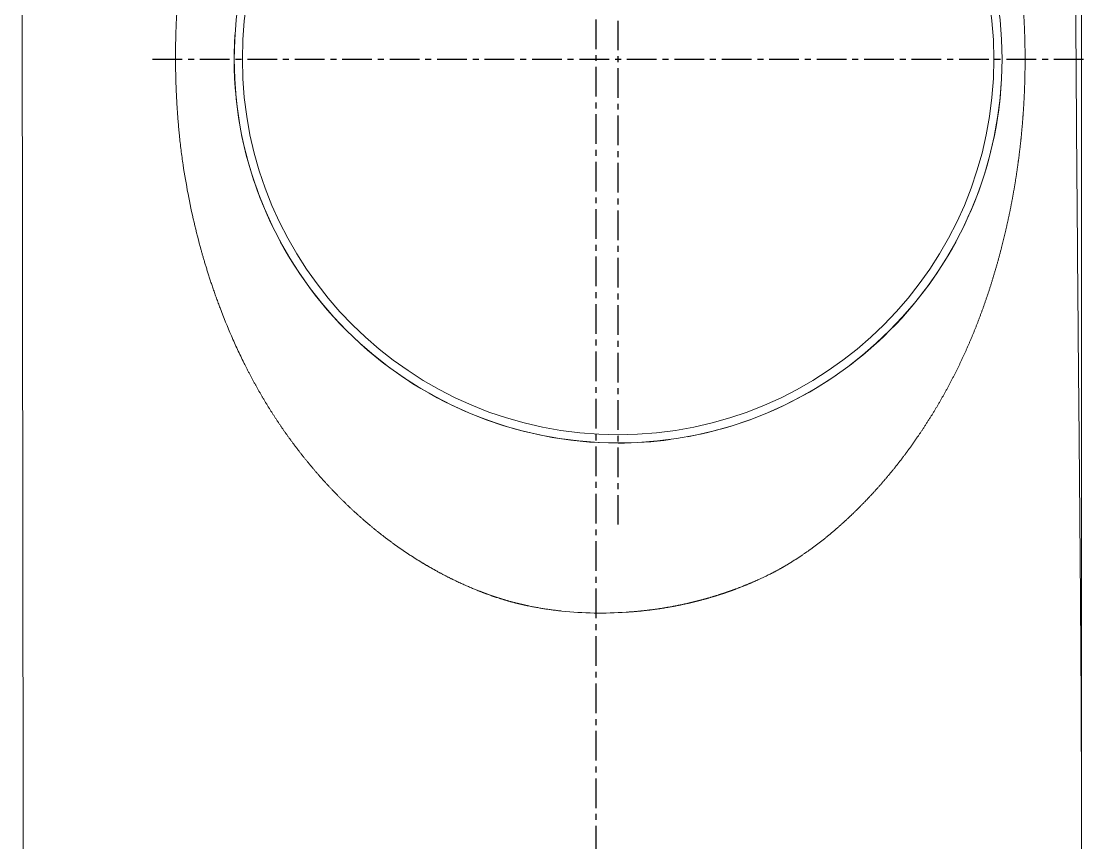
# Model space of a CAD drawing. Header units: inches. Extents: x 21126 to 21898, y -6726 to -5634.
# Drawn here: x 21725.7 to 21790.7, y -6240.3 to -6190 of the extents above; entities that cross this region are included whole.
import ezdxf

# ---------------------------------------------------------------- set-up
doc = ezdxf.new("R2010")
doc.units = ezdxf.units.IN
doc.header["$LTSCALE"] = 4.84
doc.header["$MEASUREMENT"] = 0
doc.linetypes.add('CENTER', pattern=[0.6, 0.375, -0.075, 0.075, -0.075])
doc.linetypes.add('CENTER2', pattern=[28.575, 19.05, -3.175, 3.175, -3.175])
doc.layers.get('0').update_dxf_attribs({"linetype": 'CONTINUOUS', "lineweight": 13})
doc.layers.add('2', color=1, linetype='CENTER2')

msp = doc.modelspace()

# ---------------------------------------------------------------- linework, layer by layer
at = {"linetype": 'Continuous'}
msp.add_line((21762.228, -6215.81), (21762.228, -6215.815), dxfattribs=at)
for radius in [23.5, 23]:
    msp.add_circle((21762.228, -6192.31), radius, dxfattribs=at)
for start, end in [(176.34178, 180), (180, 225), (315, 356.35273), (225, 270), (280.46955, 315), (270, 277.78711)]:
    msp.add_arc((21762.228, -6192.315), 23.5, start, end, dxfattribs=at)
for points, degree in [([(21725.695, -6140.858), (21725.764, -6200.532), (21725.839, -6260.215)], 2), ([(21758.787, -6226.1), (21759.439, -6226.168), (21760.095, -6226.209), (21760.754, -6226.221)], 3), ([(21760.754, -6226.221), (21761.408, -6226.232), (21762.065, -6226.214), (21762.721, -6226.17)], 3)]:
    msp.add_open_spline(points, degree=degree, dxfattribs=at)
for points, knots in [([(21790.589, -6239.021), (21790.589, -6238.713), (21790.588, -6237.226), (21790.581, -6234.285), (21790.561, -6230.022), (21790.527, -6225.1), (21790.481, -6219.526), (21790.425, -6213.296), (21790.364, -6206.412), (21790.303, -6198.873), (21790.244, -6190.679), (21790.192, -6181.83), (21790.147, -6172.325), (21790.117, -6163.541), (21790.104, -6157.925), (21790.101, -6155.695)], [0, 0, 0, 0, 0.011598, 0.055854, 0.107602, 0.166941, 0.233937, 0.308635, 0.391072, 0.481272, 0.579255, 0.685037, 0.798631, 0.920047, 1, 1, 1, 1]), ([(21790.589, -6162.18), (21790.589, -6164.408), (21790.589, -6168.811), (21790.589, -6175.39), (21790.589, -6181.915), (21790.589, -6188.44), (21790.589, -6193.877), (21790.589, -6198.227), (21790.589, -6201.49), (21790.589, -6204.752), (21790.589, -6208.015), (21790.589, -6211.277), (21790.589, -6215.627), (21790.589, -6223.24), (21790.589, -6234.115), (21790.589, -6247.165), (21790.589, -6255.864), (21790.589, -6260.214)], [0, 0, 0, 0, 0.068189, 0.134747, 0.201305, 0.267863, 0.334421, 0.3677, 0.400979, 0.434258, 0.467537, 0.500816, 0.534095, 0.600653, 0.733769, 0.866885, 1, 1, 1, 1]), ([(21735.727, -6184.903), (21735.722, -6184.933), (21735.712, -6184.991), (21735.698, -6185.08), (21735.684, -6185.168), (21735.67, -6185.257), (21735.656, -6185.346), (21735.642, -6185.435), (21735.629, -6185.524), (21735.615, -6185.613), (21735.602, -6185.702), (21735.589, -6185.791), (21735.577, -6185.88), (21735.564, -6185.97), (21735.552, -6186.059), (21735.539, -6186.149), (21735.527, -6186.239), (21735.515, -6186.328), (21735.504, -6186.418), (21735.492, -6186.508), (21735.481, -6186.598), (21735.47, -6186.688), (21735.459, -6186.779), (21735.448, -6186.869), (21735.437, -6186.959), (21735.427, -6187.05), (21735.417, -6187.14), (21735.407, -6187.23), (21735.397, -6187.321), (21735.387, -6187.412), (21735.377, -6187.502), (21735.368, -6187.593), (21735.359, -6187.684), (21735.35, -6187.775), (21735.341, -6187.866), (21735.332, -6187.957), (21735.324, -6188.048), (21735.316, -6188.139), (21735.308, -6188.23), (21735.3, -6188.322), (21735.292, -6188.413), (21735.284, -6188.504), (21735.277, -6188.595), (21735.27, -6188.687), (21735.263, -6188.778), (21735.256, -6188.87), (21735.25, -6188.961), (21735.243, -6189.053), (21735.237, -6189.144), (21735.231, -6189.236), (21735.225, -6189.328), (21735.219, -6189.419), (21735.214, -6189.511), (21735.209, -6189.603), (21735.204, -6189.695), (21735.199, -6189.786), (21735.194, -6189.878), (21735.189, -6189.97), (21735.185, -6190.062), (21735.181, -6190.154), (21735.177, -6190.246), (21735.173, -6190.337), (21735.17, -6190.429), (21735.166, -6190.521), (21735.163, -6190.613), (21735.16, -6190.705), (21735.157, -6190.797), (21735.154, -6190.924), (21735.15, -6191.086), (21735.146, -6191.282), (21735.142, -6191.479), (21735.14, -6191.676), (21735.138, -6191.872), (21735.137, -6192.069), (21735.137, -6192.265), (21735.138, -6192.462), (21735.14, -6192.658), (21735.142, -6192.855), (21735.145, -6193.051), (21735.149, -6193.248), (21735.154, -6193.444), (21735.159, -6193.641), (21735.166, -6193.837), (21735.173, -6194.033), (21735.181, -6194.23), (21735.189, -6194.426), (21735.199, -6194.622), (21735.209, -6194.818), (21735.22, -6195.014), (21735.232, -6195.21), (21735.245, -6195.406), (21735.258, -6195.602), (21735.272, -6195.797), (21735.287, -6195.993), (21735.303, -6196.188), (21735.319, -6196.383), (21735.337, -6196.578), (21735.355, -6196.772), (21735.367, -6196.902), (21735.374, -6196.967)], [0, 0, 0, 0, 0.007423, 0.014851, 0.022284, 0.029722, 0.037166, 0.044614, 0.052068, 0.059526, 0.066989, 0.074457, 0.081929, 0.089406, 0.096887, 0.104373, 0.111862, 0.119356, 0.126853, 0.134355, 0.14186, 0.149369, 0.156882, 0.164398, 0.171918, 0.179441, 0.186967, 0.194497, 0.202029, 0.209565, 0.217103, 0.224645, 0.232189, 0.239735, 0.247284, 0.254836, 0.26239, 0.269946, 0.277505, 0.285065, 0.292628, 0.300193, 0.307759, 0.315327, 0.322897, 0.330468, 0.338041, 0.345616, 0.353191, 0.360768, 0.368346, 0.375926, 0.383506, 0.391087, 0.398669, 0.406252, 0.413835, 0.421419, 0.429004, 0.436589, 0.444174, 0.45176, 0.459346, 0.466932, 0.474518, 0.482104, 0.48969, 0.497276, 0.513503, 0.529729, 0.545951, 0.562172, 0.57839, 0.594607, 0.610823, 0.627039, 0.643253, 0.659468, 0.675682, 0.691898, 0.708113, 0.72433, 0.740549, 0.756769, 0.772991, 0.789215, 0.805441, 0.821669, 0.837897, 0.854125, 0.870352, 0.886576, 0.902797, 0.919013, 0.935225, 0.95143, 0.967628, 0.983819, 1, 1, 1, 1]), ([(21786.791, -6186.685), (21786.794, -6186.711), (21786.8, -6186.761), (21786.81, -6186.837), (21786.819, -6186.913), (21786.827, -6186.989), (21786.836, -6187.065), (21786.845, -6187.14), (21786.853, -6187.216), (21786.862, -6187.292), (21786.87, -6187.368), (21786.878, -6187.443), (21786.886, -6187.519), (21786.894, -6187.595), (21786.902, -6187.671), (21786.909, -6187.746), (21786.917, -6187.822), (21786.924, -6187.898), (21786.931, -6187.974), (21786.938, -6188.049), (21786.945, -6188.125), (21786.952, -6188.201), (21786.959, -6188.276), (21786.965, -6188.352), (21786.972, -6188.427), (21786.978, -6188.503), (21786.984, -6188.579), (21786.99, -6188.654), (21786.996, -6188.73), (21787.002, -6188.805), (21787.008, -6188.881), (21787.013, -6188.957), (21787.019, -6189.032), (21787.024, -6189.108), (21787.029, -6189.183), (21787.035, -6189.259), (21787.039, -6189.334), (21787.044, -6189.41), (21787.049, -6189.485), (21787.054, -6189.561), (21787.058, -6189.636), (21787.063, -6189.712), (21787.067, -6189.787), (21787.071, -6189.863), (21787.075, -6189.938), (21787.079, -6190.013), (21787.083, -6190.089), (21787.086, -6190.164), (21787.09, -6190.24), (21787.093, -6190.315), (21787.096, -6190.39), (21787.099, -6190.466), (21787.103, -6190.541), (21787.105, -6190.616), (21787.108, -6190.692), (21787.111, -6190.767), (21787.113, -6190.842), (21787.116, -6190.918), (21787.118, -6190.993), (21787.12, -6191.043), (21787.12, -6191.068)], [0, 0, 0, 0, 0.017526, 0.03504, 0.052541, 0.07003, 0.087506, 0.104971, 0.122423, 0.139864, 0.157293, 0.174711, 0.192117, 0.209512, 0.226896, 0.244268, 0.26163, 0.278982, 0.296322, 0.313653, 0.330973, 0.348283, 0.365583, 0.382873, 0.400153, 0.417424, 0.434686, 0.451938, 0.469181, 0.486415, 0.50364, 0.520857, 0.538065, 0.555265, 0.572456, 0.589639, 0.606815, 0.623982, 0.641142, 0.658295, 0.67544, 0.692578, 0.709709, 0.726832, 0.74395, 0.76106, 0.778164, 0.795262, 0.812354, 0.829439, 0.846519, 0.863593, 0.880662, 0.897725, 0.914783, 0.931836, 0.948884, 0.965927, 0.982966, 1, 1, 1, 1]), ([(21787.12, -6191.068), (21787.121, -6191.094), (21787.122, -6191.146), (21787.124, -6191.225), (21787.126, -6191.303), (21787.128, -6191.381), (21787.129, -6191.459), (21787.131, -6191.537), (21787.132, -6191.616), (21787.133, -6191.694), (21787.134, -6191.772), (21787.135, -6191.85), (21787.136, -6191.929), (21787.136, -6192.007), (21787.137, -6192.085), (21787.137, -6192.163), (21787.137, -6192.242), (21787.137, -6192.32), (21787.137, -6192.398), (21787.137, -6192.477), (21787.137, -6192.555), (21787.136, -6192.633), (21787.136, -6192.712), (21787.135, -6192.79), (21787.134, -6192.869), (21787.133, -6192.947), (21787.132, -6193.026), (21787.131, -6193.104), (21787.13, -6193.182), (21787.128, -6193.261), (21787.127, -6193.339), (21787.125, -6193.418), (21787.123, -6193.496), (21787.121, -6193.575), (21787.119, -6193.654), (21787.117, -6193.732), (21787.114, -6193.811), (21787.112, -6193.889), (21787.109, -6193.968), (21787.106, -6194.046), (21787.103, -6194.125), (21787.101, -6194.177), (21787.1, -6194.204)], [0, 0, 0, 0, 0.024912, 0.049825, 0.07474, 0.099657, 0.124576, 0.149496, 0.17442, 0.199346, 0.224275, 0.249208, 0.274144, 0.299084, 0.324028, 0.348976, 0.373929, 0.398886, 0.423849, 0.448817, 0.473791, 0.498771, 0.523757, 0.548749, 0.573748, 0.598754, 0.623767, 0.648787, 0.673815, 0.698851, 0.723896, 0.748949, 0.77401, 0.799081, 0.82416, 0.84925, 0.874349, 0.899458, 0.924577, 0.949707, 0.974848, 1, 1, 1, 1]), ([(21787.1, -6194.204), (21787.099, -6194.231), (21787.097, -6194.286), (21787.093, -6194.367), (21787.09, -6194.449), (21787.086, -6194.531), (21787.082, -6194.613), (21787.078, -6194.695), (21787.074, -6194.777), (21787.07, -6194.859), (21787.065, -6194.941), (21787.061, -6195.023), (21787.056, -6195.105), (21787.051, -6195.187), (21787.047, -6195.242), (21787.046, -6195.269)], [0, 0, 0, 0, 0.076678, 0.153394, 0.230148, 0.306941, 0.383775, 0.46065, 0.537567, 0.614527, 0.691531, 0.768579, 0.845673, 0.922813, 1, 1, 1, 1]), ([(21787.046, -6195.269), (21787.044, -6195.295), (21787.041, -6195.347), (21787.036, -6195.424), (21787.031, -6195.501), (21787.026, -6195.579), (21787.02, -6195.656), (21787.015, -6195.734), (21787.009, -6195.812), (21787.003, -6195.889), (21786.997, -6195.967), (21786.991, -6196.045), (21786.985, -6196.123), (21786.979, -6196.201), (21786.972, -6196.279), (21786.966, -6196.357), (21786.959, -6196.435), (21786.952, -6196.513), (21786.945, -6196.591), (21786.938, -6196.67), (21786.931, -6196.748), (21786.923, -6196.826), (21786.916, -6196.905), (21786.908, -6196.983), (21786.9, -6197.062), (21786.892, -6197.141), (21786.884, -6197.219), (21786.876, -6197.298), (21786.867, -6197.377), (21786.859, -6197.456), (21786.85, -6197.535), (21786.841, -6197.614), (21786.832, -6197.693), (21786.823, -6197.772), (21786.814, -6197.851), (21786.804, -6197.93), (21786.795, -6198.01), (21786.785, -6198.089), (21786.775, -6198.168), (21786.765, -6198.248), (21786.755, -6198.327), (21786.745, -6198.407), (21786.734, -6198.487), (21786.724, -6198.566), (21786.713, -6198.646), (21786.702, -6198.726), (21786.691, -6198.806), (21786.68, -6198.886), (21786.668, -6198.966), (21786.657, -6199.046), (21786.645, -6199.126), (21786.634, -6199.206), (21786.622, -6199.286), (21786.609, -6199.367), (21786.597, -6199.447), (21786.585, -6199.527), (21786.572, -6199.608), (21786.56, -6199.688), (21786.547, -6199.769), (21786.534, -6199.85), (21786.52, -6199.93), (21786.507, -6200.011), (21786.494, -6200.092), (21786.48, -6200.173), (21786.466, -6200.254), (21786.452, -6200.335), (21786.438, -6200.416), (21786.424, -6200.497), (21786.409, -6200.578), (21786.394, -6200.659), (21786.38, -6200.74), (21786.365, -6200.822), (21786.35, -6200.903), (21786.334, -6200.985), (21786.319, -6201.066), (21786.303, -6201.148), (21786.287, -6201.229), (21786.271, -6201.311), (21786.255, -6201.393), (21786.239, -6201.475), (21786.223, -6201.556), (21786.206, -6201.638), (21786.189, -6201.72), (21786.172, -6201.802), (21786.155, -6201.885), (21786.138, -6201.967), (21786.12, -6202.049), (21786.102, -6202.131), (21786.085, -6202.214), (21786.067, -6202.296), (21786.048, -6202.378), (21786.03, -6202.461), (21786.011, -6202.544), (21785.993, -6202.626), (21785.974, -6202.709), (21785.955, -6202.792), (21785.935, -6202.874), (21785.916, -6202.957), (21785.896, -6203.04), (21785.876, -6203.123), (21785.856, -6203.206), (21785.836, -6203.289), (21785.816, -6203.372), (21785.795, -6203.456), (21785.774, -6203.539), (21785.753, -6203.622), (21785.732, -6203.706), (21785.711, -6203.789), (21785.697, -6203.845), (21785.689, -6203.873)], [0, 0, 0, 0, 0.008663, 0.017335, 0.026019, 0.034712, 0.043416, 0.052131, 0.060857, 0.069593, 0.07834, 0.087098, 0.095867, 0.104647, 0.113438, 0.12224, 0.131054, 0.139879, 0.148716, 0.157564, 0.166423, 0.175295, 0.184178, 0.193073, 0.20198, 0.2109, 0.219831, 0.228774, 0.23773, 0.246698, 0.255678, 0.264671, 0.273677, 0.282695, 0.291725, 0.300769, 0.309825, 0.318895, 0.327977, 0.337072, 0.346181, 0.355303, 0.364438, 0.373586, 0.382748, 0.391923, 0.401112, 0.410314, 0.419531, 0.428761, 0.438005, 0.447262, 0.456534, 0.46582, 0.47512, 0.484434, 0.493762, 0.503105, 0.512462, 0.521834, 0.53122, 0.54062, 0.550036, 0.559466, 0.56891, 0.57837, 0.587845, 0.597334, 0.606839, 0.616358, 0.625893, 0.635443, 0.645008, 0.654588, 0.664184, 0.673796, 0.683423, 0.693065, 0.702723, 0.712397, 0.722086, 0.731792, 0.741513, 0.75125, 0.761003, 0.770772, 0.780557, 0.790358, 0.800175, 0.810009, 0.819859, 0.829725, 0.839608, 0.849507, 0.859423, 0.869355, 0.879303, 0.889269, 0.899251, 0.90925, 0.919265, 0.929298, 0.939347, 0.949413, 0.959496, 0.969597, 0.979714, 0.989848, 1, 1, 1, 1]), ([(21735.374, -6196.967), (21735.406, -6197.271), (21735.44, -6197.574), (21735.517, -6198.178), (21735.64, -6199.079), (21735.99, -6201.154), (21736.393, -6202.878), (21736.705, -6203.998)], [0, 0, 0, 0, 0.125, 0.125, 0.25, 0.5, 1, 1, 1, 1]), ([(21736.705, -6203.998), (21736.714, -6204.031), (21736.733, -6204.099), (21736.762, -6204.201), (21736.792, -6204.306), (21736.823, -6204.412), (21736.854, -6204.521), (21736.887, -6204.632), (21736.92, -6204.744), (21736.954, -6204.859), (21736.99, -6204.975), (21737.026, -6205.094), (21737.063, -6205.214), (21737.101, -6205.337), (21737.14, -6205.461), (21737.181, -6205.587), (21737.222, -6205.715), (21737.264, -6205.845), (21737.308, -6205.977), (21737.352, -6206.111), (21737.398, -6206.246), (21737.445, -6206.383), (21737.493, -6206.523), (21737.542, -6206.663), (21737.593, -6206.806), (21737.644, -6206.951), (21737.697, -6207.097), (21737.752, -6207.244), (21737.807, -6207.394), (21737.845, -6207.494), (21737.864, -6207.544)], [0, 0, 0, 0, 0.027819, 0.056234, 0.085245, 0.114849, 0.145046, 0.175835, 0.207213, 0.239181, 0.271736, 0.304878, 0.338605, 0.372915, 0.407807, 0.44328, 0.479332, 0.515963, 0.553169, 0.59095, 0.629304, 0.668229, 0.707725, 0.747788, 0.788418, 0.829612, 0.871369, 0.913688, 0.956565, 1, 1, 1, 1]), ([(21785.689, -6203.873), (21785.682, -6203.903), (21785.666, -6203.965), (21785.642, -6204.057), (21785.617, -6204.149), (21785.593, -6204.242), (21785.568, -6204.334), (21785.543, -6204.426), (21785.518, -6204.518), (21785.493, -6204.611), (21785.467, -6204.703), (21785.441, -6204.795), (21785.415, -6204.887), (21785.389, -6204.98), (21785.362, -6205.072), (21785.345, -6205.133), (21785.336, -6205.164)], [0, 0, 0, 0, 0.070922, 0.141921, 0.212996, 0.284149, 0.355379, 0.426687, 0.498074, 0.569539, 0.641083, 0.712706, 0.78441, 0.856193, 0.928056, 1, 1, 1, 1]), ([(21785.336, -6205.164), (21785.327, -6205.195), (21785.309, -6205.256), (21785.282, -6205.348), (21785.255, -6205.439), (21785.227, -6205.531), (21785.2, -6205.622), (21785.172, -6205.713), (21785.144, -6205.804), (21785.116, -6205.895), (21785.088, -6205.986), (21785.059, -6206.077), (21785.031, -6206.167), (21785.002, -6206.258), (21784.973, -6206.348), (21784.944, -6206.438), (21784.914, -6206.528), (21784.885, -6206.618), (21784.855, -6206.708), (21784.825, -6206.797), (21784.795, -6206.887), (21784.765, -6206.976), (21784.734, -6207.065), (21784.703, -6207.154), (21784.672, -6207.243), (21784.641, -6207.332), (21784.61, -6207.421), (21784.578, -6207.509), (21784.547, -6207.598), (21784.515, -6207.686), (21784.483, -6207.774), (21784.45, -6207.862), (21784.418, -6207.95), (21784.385, -6208.038), (21784.352, -6208.125), (21784.319, -6208.213), (21784.286, -6208.3), (21784.253, -6208.387), (21784.219, -6208.474), (21784.185, -6208.561), (21784.151, -6208.648), (21784.117, -6208.734), (21784.082, -6208.821), (21784.047, -6208.907), (21784.013, -6208.994), (21783.977, -6209.08), (21783.942, -6209.166), (21783.907, -6209.251), (21783.871, -6209.337), (21783.835, -6209.423), (21783.799, -6209.508), (21783.763, -6209.593), (21783.726, -6209.679), (21783.689, -6209.764), (21783.652, -6209.849), (21783.615, -6209.933), (21783.578, -6210.018), (21783.54, -6210.102), (21783.503, -6210.187), (21783.465, -6210.271), (21783.426, -6210.355), (21783.388, -6210.439), (21783.35, -6210.523), (21783.311, -6210.606), (21783.272, -6210.69), (21783.232, -6210.773), (21783.193, -6210.857), (21783.153, -6210.94), (21783.114, -6211.023), (21783.074, -6211.106), (21783.033, -6211.188), (21782.993, -6211.271), (21782.952, -6211.353), (21782.911, -6211.436), (21782.87, -6211.518), (21782.829, -6211.6), (21782.787, -6211.682), (21782.746, -6211.764), (21782.704, -6211.845), (21782.661, -6211.927), (21782.619, -6212.008), (21782.577, -6212.09), (21782.534, -6212.171), (21782.491, -6212.252), (21782.448, -6212.332), (21782.404, -6212.413), (21782.36, -6212.494), (21782.317, -6212.574), (21782.273, -6212.655), (21782.228, -6212.735), (21782.184, -6212.815), (21782.139, -6212.895), (21782.094, -6212.974), (21782.049, -6213.054), (21782.004, -6213.134), (21781.958, -6213.213), (21781.913, -6213.292), (21781.867, -6213.371), (21781.821, -6213.45), (21781.774, -6213.529), (21781.728, -6213.608), (21781.681, -6213.686), (21781.634, -6213.765), (21781.587, -6213.843), (21781.539, -6213.921), (21781.492, -6213.999), (21781.444, -6214.077), (21781.396, -6214.155), (21781.364, -6214.207), (21781.348, -6214.232)], [0, 0, 0, 0, 0.009464, 0.018924, 0.028381, 0.037835, 0.047285, 0.056733, 0.066177, 0.075618, 0.085055, 0.09449, 0.103922, 0.11335, 0.122776, 0.132199, 0.141619, 0.151036, 0.16045, 0.169861, 0.17927, 0.188676, 0.198079, 0.20748, 0.216878, 0.226273, 0.235666, 0.245057, 0.254445, 0.26383, 0.273213, 0.282594, 0.291973, 0.301349, 0.310723, 0.320094, 0.329464, 0.338831, 0.348196, 0.357559, 0.36692, 0.376279, 0.385636, 0.394991, 0.404344, 0.413695, 0.423045, 0.432392, 0.441738, 0.451081, 0.460424, 0.469764, 0.479103, 0.48844, 0.497775, 0.507109, 0.516441, 0.525771, 0.5351, 0.544428, 0.553754, 0.563078, 0.572401, 0.581723, 0.591043, 0.600362, 0.60968, 0.618996, 0.628311, 0.637624, 0.646937, 0.656248, 0.665558, 0.674866, 0.684174, 0.69348, 0.702785, 0.712089, 0.721392, 0.730694, 0.739994, 0.749294, 0.758592, 0.76789, 0.777186, 0.786481, 0.795776, 0.805069, 0.814361, 0.823652, 0.832942, 0.842232, 0.85152, 0.860807, 0.870093, 0.879379, 0.888663, 0.897947, 0.907229, 0.91651, 0.925791, 0.935071, 0.944349, 0.953627, 0.962903, 0.972179, 0.981454, 0.990727, 1, 1, 1, 1]), ([(21737.864, -6207.544), (21738.084, -6208.125), (21738.431, -6208.981), (21738.806, -6209.814), (21739.061, -6210.365), (21739.192, -6210.637), (21739.326, -6210.907)], [0, 0, 0, 0, 0.5, 0.75, 0.75, 1, 1, 1, 1]), ([(21740.11, -6212.395), (21740.096, -6212.369), (21740.067, -6212.318), (21740.025, -6212.241), (21739.982, -6212.163), (21739.939, -6212.084), (21739.896, -6212.005), (21739.852, -6211.925), (21739.809, -6211.844), (21739.765, -6211.762), (21739.722, -6211.68), (21739.678, -6211.597), (21739.635, -6211.513), (21739.591, -6211.429), (21739.547, -6211.344), (21739.503, -6211.258), (21739.458, -6211.171), (21739.414, -6211.084), (21739.37, -6210.995), (21739.34, -6210.936), (21739.326, -6210.907)], [0, 0, 0, 0, 0.052115, 0.104633, 0.157555, 0.210881, 0.26461, 0.318745, 0.373284, 0.428227, 0.483577, 0.539332, 0.595492, 0.652059, 0.709032, 0.766411, 0.824198, 0.882391, 0.940992, 1, 1, 1, 1]), ([(21742.856, -6216.514), (21742.839, -6216.493), (21742.804, -6216.449), (21742.753, -6216.383), (21742.701, -6216.317), (21742.65, -6216.25), (21742.599, -6216.184), (21742.548, -6216.117), (21742.497, -6216.05), (21742.446, -6215.983), (21742.395, -6215.915), (21742.345, -6215.848), (21742.295, -6215.78), (21742.245, -6215.712), (21742.195, -6215.644), (21742.145, -6215.576), (21742.095, -6215.507), (21742.045, -6215.438), (21741.996, -6215.37), (21741.947, -6215.3), (21741.898, -6215.231), (21741.849, -6215.162), (21741.8, -6215.092), (21741.751, -6215.022), (21741.703, -6214.952), (21741.654, -6214.882), (21741.606, -6214.811), (21741.558, -6214.741), (21741.51, -6214.67), (21741.462, -6214.599), (21741.397, -6214.502), (21741.316, -6214.379), (21741.218, -6214.229), (21741.121, -6214.08), (21741.025, -6213.929), (21740.93, -6213.778), (21740.835, -6213.627), (21740.742, -6213.475), (21740.649, -6213.322), (21740.557, -6213.169), (21740.466, -6213.015), (21740.376, -6212.861), (21740.286, -6212.706), (21740.198, -6212.551), (21740.139, -6212.447), (21740.11, -6212.395)], [0, 0, 0, 0, 0.016872, 0.033758, 0.050659, 0.067574, 0.084504, 0.101448, 0.118407, 0.135381, 0.15237, 0.169374, 0.186392, 0.203426, 0.220475, 0.237539, 0.254618, 0.271713, 0.288823, 0.305948, 0.323089, 0.340246, 0.357418, 0.374606, 0.39181, 0.40903, 0.426265, 0.443517, 0.460785, 0.478069, 0.495369, 0.531403, 0.567436, 0.603468, 0.639501, 0.675535, 0.71157, 0.747608, 0.783649, 0.819694, 0.855743, 0.891797, 0.927858, 0.963925, 1, 1, 1, 1]), ([(21781.348, -6214.232), (21781.33, -6214.261), (21781.295, -6214.317), (21781.242, -6214.401), (21781.189, -6214.484), (21781.137, -6214.566), (21781.085, -6214.647), (21781.033, -6214.726), (21780.982, -6214.805), (21780.931, -6214.883), (21780.88, -6214.96), (21780.83, -6215.036), (21780.78, -6215.111), (21780.73, -6215.185), (21780.681, -6215.258), (21780.632, -6215.33), (21780.599, -6215.378), (21780.583, -6215.401)], [0, 0, 0, 0, 0.071748, 0.142767, 0.213058, 0.282622, 0.35146, 0.419571, 0.486957, 0.553618, 0.619554, 0.684767, 0.749257, 0.813024, 0.87607, 0.938395, 1, 1, 1, 1]), ([(21774.122, -6222.238), (21774.14, -6222.224), (21774.177, -6222.197), (21774.232, -6222.156), (21774.287, -6222.115), (21774.342, -6222.073), (21774.397, -6222.032), (21774.452, -6221.99), (21774.506, -6221.948), (21774.561, -6221.906), (21774.615, -6221.863), (21774.669, -6221.821), (21774.724, -6221.778), (21774.778, -6221.735), (21774.832, -6221.692), (21774.886, -6221.649), (21774.939, -6221.606), (21774.993, -6221.562), (21775.046, -6221.518), (21775.1, -6221.474), (21775.153, -6221.43), (21775.207, -6221.386), (21775.26, -6221.341), (21775.313, -6221.297), (21775.366, -6221.252), (21775.419, -6221.207), (21775.471, -6221.162), (21775.524, -6221.116), (21775.577, -6221.071), (21775.629, -6221.025), (21775.682, -6220.979), (21775.734, -6220.933), (21775.786, -6220.886), (21775.839, -6220.84), (21775.891, -6220.793), (21775.943, -6220.747), (21775.995, -6220.699), (21776.047, -6220.652), (21776.099, -6220.605), (21776.15, -6220.557), (21776.202, -6220.51), (21776.254, -6220.462), (21776.305, -6220.414), (21776.357, -6220.365), (21776.408, -6220.317), (21776.459, -6220.268), (21776.511, -6220.22), (21776.562, -6220.171), (21776.613, -6220.122), (21776.664, -6220.072), (21776.715, -6220.023), (21776.765, -6219.973), (21776.816, -6219.924), (21776.867, -6219.874), (21776.917, -6219.823), (21776.968, -6219.773), (21777.018, -6219.723), (21777.069, -6219.672), (21777.119, -6219.621), (21777.169, -6219.57), (21777.219, -6219.519), (21777.269, -6219.468), (21777.319, -6219.417), (21777.369, -6219.365), (21777.418, -6219.313), (21777.468, -6219.261), (21777.517, -6219.209), (21777.567, -6219.157), (21777.616, -6219.105), (21777.665, -6219.052), (21777.715, -6218.999), (21777.764, -6218.947), (21777.812, -6218.894), (21777.861, -6218.841), (21777.91, -6218.787), (21777.959, -6218.734), (21778.007, -6218.68), (21778.056, -6218.626), (21778.104, -6218.573), (21778.152, -6218.519), (21778.2, -6218.464), (21778.248, -6218.41), (21778.296, -6218.356), (21778.344, -6218.301), (21778.392, -6218.246), (21778.439, -6218.191), (21778.487, -6218.136), (21778.534, -6218.081), (21778.581, -6218.026), (21778.628, -6217.97), (21778.676, -6217.915), (21778.722, -6217.859), (21778.769, -6217.803), (21778.816, -6217.747), (21778.863, -6217.691), (21778.909, -6217.634), (21778.955, -6217.578), (21779.002, -6217.521), (21779.048, -6217.465), (21779.094, -6217.408), (21779.14, -6217.351), (21779.185, -6217.294), (21779.231, -6217.237), (21779.276, -6217.179), (21779.322, -6217.122), (21779.367, -6217.064), (21779.412, -6217.007), (21779.457, -6216.949), (21779.502, -6216.891), (21779.547, -6216.833), (21779.592, -6216.774), (21779.636, -6216.716), (21779.68, -6216.658), (21779.725, -6216.599), (21779.769, -6216.54), (21779.813, -6216.481), (21779.857, -6216.422), (21779.901, -6216.363), (21779.944, -6216.304), (21779.988, -6216.245), (21780.031, -6216.185), (21780.074, -6216.126), (21780.117, -6216.066), (21780.16, -6216.006), (21780.203, -6215.946), (21780.246, -6215.886), (21780.288, -6215.826), (21780.331, -6215.766), (21780.373, -6215.705), (21780.415, -6215.645), (21780.458, -6215.584), (21780.499, -6215.523), (21780.541, -6215.462), (21780.569, -6215.422), (21780.583, -6215.401)], [0, 0, 0, 0, 0.007105, 0.014215, 0.021329, 0.028448, 0.035572, 0.0427, 0.049834, 0.056973, 0.064118, 0.071268, 0.078425, 0.085587, 0.092755, 0.09993, 0.107111, 0.114299, 0.121494, 0.128696, 0.135905, 0.143122, 0.150345, 0.157577, 0.164816, 0.172064, 0.179319, 0.186583, 0.193855, 0.201136, 0.208425, 0.215723, 0.223031, 0.230347, 0.237673, 0.245009, 0.252354, 0.259709, 0.267074, 0.274449, 0.281834, 0.289229, 0.296634, 0.304048, 0.311472, 0.318906, 0.326349, 0.333801, 0.341263, 0.348734, 0.356214, 0.363703, 0.371201, 0.378709, 0.386224, 0.393749, 0.401282, 0.408824, 0.416374, 0.423932, 0.431499, 0.439074, 0.446657, 0.454247, 0.461846, 0.469453, 0.477067, 0.484689, 0.492318, 0.499955, 0.507599, 0.515251, 0.522909, 0.530575, 0.538248, 0.545927, 0.553613, 0.561306, 0.569006, 0.576712, 0.584424, 0.592143, 0.599868, 0.607599, 0.615336, 0.623078, 0.630827, 0.638582, 0.646342, 0.654107, 0.661878, 0.669654, 0.677436, 0.685223, 0.693014, 0.700811, 0.708612, 0.716418, 0.724229, 0.732045, 0.739864, 0.747688, 0.755517, 0.763349, 0.771186, 0.779026, 0.786871, 0.794719, 0.80257, 0.810425, 0.818284, 0.826146, 0.834011, 0.84188, 0.849752, 0.857627, 0.865505, 0.873387, 0.881273, 0.889162, 0.897055, 0.904951, 0.912851, 0.920754, 0.928661, 0.936572, 0.944487, 0.952406, 0.960328, 0.968254, 0.976185, 0.984119, 0.992058, 1, 1, 1, 1]), ([(21744.874, -6218.83), (21744.854, -6218.81), (21744.814, -6218.768), (21744.754, -6218.706), (21744.695, -6218.643), (21744.635, -6218.58), (21744.576, -6218.517), (21744.517, -6218.454), (21744.457, -6218.39), (21744.398, -6218.326), (21744.34, -6218.262), (21744.281, -6218.198), (21744.222, -6218.133), (21744.164, -6218.069), (21744.105, -6218.004), (21744.047, -6217.938), (21743.989, -6217.873), (21743.931, -6217.807), (21743.873, -6217.741), (21743.816, -6217.675), (21743.758, -6217.609), (21743.701, -6217.542), (21743.644, -6217.475), (21743.586, -6217.408), (21743.529, -6217.341), (21743.473, -6217.273), (21743.416, -6217.205), (21743.359, -6217.137), (21743.303, -6217.069), (21743.246, -6217.001), (21743.19, -6216.932), (21743.134, -6216.863), (21743.078, -6216.794), (21743.022, -6216.724), (21742.967, -6216.655), (21742.911, -6216.585), (21742.874, -6216.538), (21742.856, -6216.514)], [0, 0, 0, 0, 0.028012, 0.056056, 0.084131, 0.112239, 0.140378, 0.16855, 0.196754, 0.224991, 0.25326, 0.281562, 0.309896, 0.338263, 0.366664, 0.395097, 0.423563, 0.452063, 0.480596, 0.509162, 0.537762, 0.566395, 0.595063, 0.623764, 0.652498, 0.681267, 0.71007, 0.738908, 0.767779, 0.796685, 0.825626, 0.854601, 0.883611, 0.912656, 0.941735, 0.97085, 1, 1, 1, 1]), ([(21747.021, -6220.836), (21747, -6220.818), (21746.957, -6220.782), (21746.894, -6220.729), (21746.83, -6220.675), (21746.767, -6220.621), (21746.704, -6220.567), (21746.641, -6220.512), (21746.579, -6220.457), (21746.516, -6220.402), (21746.453, -6220.347), (21746.391, -6220.292), (21746.329, -6220.236), (21746.267, -6220.18), (21746.205, -6220.124), (21746.143, -6220.067), (21746.081, -6220.011), (21746.019, -6219.954), (21745.958, -6219.897), (21745.897, -6219.84), (21745.835, -6219.782), (21745.774, -6219.724), (21745.713, -6219.666), (21745.652, -6219.608), (21745.592, -6219.55), (21745.531, -6219.491), (21745.471, -6219.432), (21745.41, -6219.373), (21745.35, -6219.314), (21745.29, -6219.254), (21745.23, -6219.194), (21745.171, -6219.134), (21745.111, -6219.074), (21745.051, -6219.013), (21744.992, -6218.953), (21744.933, -6218.892), (21744.894, -6218.851), (21744.874, -6218.83)], [0, 0, 0, 0, 0.02812, 0.056266, 0.084437, 0.112634, 0.140856, 0.169104, 0.197378, 0.225678, 0.254004, 0.282356, 0.310734, 0.339139, 0.36757, 0.396028, 0.424513, 0.453024, 0.481562, 0.510128, 0.538721, 0.567341, 0.595988, 0.624663, 0.653366, 0.682096, 0.710855, 0.739641, 0.768456, 0.797298, 0.82617, 0.855069, 0.883998, 0.912955, 0.941941, 0.970956, 1, 1, 1, 1]), ([(21748.043, -6221.652), (21748.022, -6221.636), (21747.979, -6221.603), (21747.914, -6221.554), (21747.85, -6221.504), (21747.785, -6221.454), (21747.721, -6221.404), (21747.657, -6221.353), (21747.593, -6221.303), (21747.529, -6221.252), (21747.465, -6221.201), (21747.401, -6221.149), (21747.338, -6221.098), (21747.274, -6221.046), (21747.21, -6220.994), (21747.147, -6220.941), (21747.084, -6220.889), (21747.042, -6220.853), (21747.021, -6220.836)], [0, 0, 0, 0, 0.061955, 0.123981, 0.186079, 0.248249, 0.310492, 0.372807, 0.435195, 0.497656, 0.56019, 0.622798, 0.685479, 0.748234, 0.811064, 0.873968, 0.936946, 1, 1, 1, 1]), ([(21751.203, -6223.696), (21751.183, -6223.685), (21751.142, -6223.663), (21751.081, -6223.629), (21751.021, -6223.596), (21750.96, -6223.562), (21750.899, -6223.528), (21750.839, -6223.494), (21750.778, -6223.459), (21750.717, -6223.425), (21750.657, -6223.39), (21750.596, -6223.355), (21750.536, -6223.319), (21750.476, -6223.284), (21750.415, -6223.248), (21750.355, -6223.212), (21750.295, -6223.176), (21750.234, -6223.14), (21750.174, -6223.104), (21750.114, -6223.067), (21750.054, -6223.03), (21749.994, -6222.993), (21749.934, -6222.956), (21749.874, -6222.918), (21749.814, -6222.88), (21749.754, -6222.842), (21749.695, -6222.804), (21749.635, -6222.766), (21749.575, -6222.727), (21749.516, -6222.689), (21749.456, -6222.65), (21749.397, -6222.61), (21749.337, -6222.571), (21749.278, -6222.531), (21749.218, -6222.492), (21749.159, -6222.452), (21749.1, -6222.411), (21749.041, -6222.371), (21748.982, -6222.33), (21748.922, -6222.29), (21748.863, -6222.248), (21748.804, -6222.207), (21748.746, -6222.166), (21748.687, -6222.124), (21748.628, -6222.082), (21748.569, -6222.04), (21748.511, -6221.998), (21748.452, -6221.955), (21748.393, -6221.913), (21748.335, -6221.87), (21748.276, -6221.827), (21748.218, -6221.784), (21748.16, -6221.74), (21748.102, -6221.696), (21748.063, -6221.667), (21748.043, -6221.652)], [0, 0, 0, 0, 0.018294, 0.03661, 0.054947, 0.073305, 0.091684, 0.110085, 0.128507, 0.14695, 0.165415, 0.183902, 0.20241, 0.22094, 0.239492, 0.258065, 0.27666, 0.295277, 0.313916, 0.332577, 0.35126, 0.369965, 0.388692, 0.407442, 0.426213, 0.445007, 0.463823, 0.482662, 0.501523, 0.520407, 0.539313, 0.558242, 0.577194, 0.596169, 0.615166, 0.634186, 0.653229, 0.672295, 0.691385, 0.710497, 0.729633, 0.748792, 0.767974, 0.787179, 0.806408, 0.825661, 0.844937, 0.864236, 0.88356, 0.902907, 0.922277, 0.941672, 0.961091, 0.980533, 1, 1, 1, 1]), ([(21774.122, -6222.238), (21774.099, -6222.254), (21774.054, -6222.286), (21773.987, -6222.333), (21773.921, -6222.38), (21773.854, -6222.426), (21773.789, -6222.472), (21773.724, -6222.517), (21773.659, -6222.562), (21773.595, -6222.605), (21773.531, -6222.649), (21773.468, -6222.691), (21773.405, -6222.734), (21773.343, -6222.775), (21773.281, -6222.816), (21773.219, -6222.856), (21773.158, -6222.896), (21773.098, -6222.935), (21773.038, -6222.974), (21772.979, -6223.012), (21772.92, -6223.05), (21772.861, -6223.086), (21772.803, -6223.123), (21772.745, -6223.158), (21772.688, -6223.194), (21772.632, -6223.228), (21772.575, -6223.262), (21772.52, -6223.295), (21772.464, -6223.328), (21772.41, -6223.36), (21772.373, -6223.382), (21772.355, -6223.392)], [0, 0, 0, 0, 0.039541, 0.078709, 0.117506, 0.155933, 0.193991, 0.231681, 0.269005, 0.305963, 0.342557, 0.378789, 0.414659, 0.450169, 0.48532, 0.520112, 0.554549, 0.588629, 0.622356, 0.65573, 0.688752, 0.721425, 0.75375, 0.785728, 0.817361, 0.848651, 0.879599, 0.910206, 0.940475, 0.970405, 1, 1, 1, 1]), ([(21752.154, -6224.186), (21752.131, -6224.175), (21752.085, -6224.153), (21752.017, -6224.119), (21751.948, -6224.084), (21751.88, -6224.05), (21751.812, -6224.016), (21751.744, -6223.981), (21751.676, -6223.946), (21751.608, -6223.911), (21751.54, -6223.875), (21751.472, -6223.84), (21751.405, -6223.804), (21751.337, -6223.768), (21751.27, -6223.732), (21751.225, -6223.708), (21751.203, -6223.696)], [0, 0, 0, 0, 0.07146, 0.142915, 0.214366, 0.285812, 0.357253, 0.428689, 0.500121, 0.571547, 0.642968, 0.714385, 0.785796, 0.857203, 0.928604, 1, 1, 1, 1]), ([(21772.131, -6223.519), (21772.109, -6223.531), (21772.065, -6223.555), (21771.999, -6223.591), (21771.936, -6223.626), (21771.873, -6223.659), (21771.813, -6223.691), (21771.754, -6223.722), (21771.697, -6223.752), (21771.642, -6223.781), (21771.588, -6223.809), (21771.515, -6223.846), (21771.416, -6223.894), (21771.288, -6223.956), (21771.148, -6224.023), (21770.994, -6224.095), (21770.887, -6224.144), (21770.832, -6224.17)], [0, 0, 0, 0, 0.052867, 0.104302, 0.154308, 0.20289, 0.250052, 0.295799, 0.340134, 0.383061, 0.424584, 0.464706, 0.553166, 0.650949, 0.758033, 0.874392, 1, 1, 1, 1]), ([(21772.355, -6223.392), (21772.34, -6223.401), (21772.31, -6223.418), (21772.266, -6223.443), (21772.221, -6223.469), (21772.176, -6223.494), (21772.146, -6223.51), (21772.131, -6223.519)], [0, 0, 0, 0, 0.200497, 0.400741, 0.600737, 0.800488, 1, 1, 1, 1]), ([(21754.913, -6225.299), (21754.893, -6225.292), (21754.852, -6225.28), (21754.792, -6225.26), (21754.731, -6225.24), (21754.67, -6225.22), (21754.609, -6225.2), (21754.548, -6225.179), (21754.487, -6225.158), (21754.426, -6225.137), (21754.365, -6225.116), (21754.304, -6225.094), (21754.243, -6225.072), (21754.182, -6225.05), (21754.121, -6225.028), (21754.06, -6225.005), (21753.998, -6224.983), (21753.937, -6224.96), (21753.876, -6224.936), (21753.815, -6224.913), (21753.754, -6224.889), (21753.692, -6224.865), (21753.631, -6224.84), (21753.549, -6224.807), (21753.445, -6224.765), (21753.32, -6224.714), (21753.194, -6224.66), (21753.067, -6224.606), (21752.94, -6224.55), (21752.811, -6224.493), (21752.681, -6224.434), (21752.551, -6224.374), (21752.419, -6224.313), (21752.287, -6224.25), (21752.199, -6224.208), (21752.154, -6224.186)], [0, 0, 0, 0, 0.021371, 0.042778, 0.064222, 0.085703, 0.107221, 0.128777, 0.15037, 0.172001, 0.19367, 0.215377, 0.237122, 0.258906, 0.280728, 0.302589, 0.324489, 0.346428, 0.368406, 0.390423, 0.412481, 0.434578, 0.456714, 0.478891, 0.523846, 0.569276, 0.615185, 0.661576, 0.708451, 0.755813, 0.803663, 0.852005, 0.90084, 0.950171, 1, 1, 1, 1]), ([(21769.408, -6224.757), (21769.431, -6224.749), (21769.477, -6224.732), (21769.545, -6224.706), (21769.613, -6224.68), (21769.68, -6224.654), (21769.747, -6224.628), (21769.812, -6224.602), (21769.877, -6224.576), (21769.942, -6224.551), (21770.006, -6224.525), (21770.069, -6224.499), (21770.131, -6224.473), (21770.193, -6224.448), (21770.254, -6224.422), (21770.315, -6224.396), (21770.375, -6224.371), (21770.434, -6224.346), (21770.493, -6224.32), (21770.551, -6224.295), (21770.609, -6224.27), (21770.665, -6224.245), (21770.722, -6224.22), (21770.777, -6224.195), (21770.814, -6224.178), (21770.832, -6224.17)], [0, 0, 0, 0, 0.047841, 0.095269, 0.142288, 0.188902, 0.235114, 0.280925, 0.32634, 0.371359, 0.415986, 0.460222, 0.504069, 0.547528, 0.590601, 0.633288, 0.675591, 0.717509, 0.759044, 0.800196, 0.840965, 0.881349, 0.921331, 0.960889, 1, 1, 1, 1]), ([(21762.721, -6226.17), (21762.747, -6226.168), (21762.797, -6226.165), (21762.873, -6226.16), (21762.948, -6226.155), (21763.023, -6226.149), (21763.097, -6226.143), (21763.172, -6226.138), (21763.246, -6226.131), (21763.319, -6226.125), (21763.392, -6226.119), (21763.465, -6226.112), (21763.538, -6226.105), (21763.61, -6226.098), (21763.682, -6226.09), (21763.754, -6226.083), (21763.825, -6226.075), (21763.896, -6226.067), (21763.967, -6226.059), (21764.037, -6226.051), (21764.107, -6226.043), (21764.177, -6226.034), (21764.246, -6226.025), (21764.315, -6226.017), (21764.384, -6226.007), (21764.452, -6225.998), (21764.52, -6225.989), (21764.588, -6225.979), (21764.655, -6225.97), (21764.722, -6225.96), (21764.789, -6225.95), (21764.855, -6225.94), (21764.921, -6225.93), (21764.987, -6225.919), (21765.052, -6225.909), (21765.117, -6225.898), (21765.182, -6225.887), (21765.246, -6225.876), (21765.31, -6225.865), (21765.373, -6225.854), (21765.436, -6225.843), (21765.499, -6225.832), (21765.562, -6225.82), (21765.624, -6225.809), (21765.686, -6225.797), (21765.747, -6225.785), (21765.808, -6225.773), (21765.869, -6225.761), (21765.93, -6225.749), (21765.99, -6225.737), (21766.05, -6225.724), (21766.109, -6225.712), (21766.168, -6225.7), (21766.227, -6225.687), (21766.285, -6225.674), (21766.343, -6225.662), (21766.401, -6225.649), (21766.458, -6225.636), (21766.515, -6225.623), (21766.572, -6225.61), (21766.628, -6225.597), (21766.684, -6225.584), (21766.74, -6225.57), (21766.795, -6225.557), (21766.85, -6225.544), (21766.905, -6225.53), (21766.959, -6225.517), (21767.013, -6225.503), (21767.066, -6225.49), (21767.12, -6225.476), (21767.172, -6225.462), (21767.225, -6225.449), (21767.277, -6225.435), (21767.329, -6225.421), (21767.381, -6225.407), (21767.432, -6225.393), (21767.483, -6225.379), (21767.534, -6225.365), (21767.584, -6225.351), (21767.634, -6225.337), (21767.683, -6225.323), (21767.733, -6225.309), (21767.782, -6225.295), (21767.83, -6225.281), (21767.879, -6225.267), (21767.927, -6225.252), (21767.974, -6225.238), (21768.022, -6225.224), (21768.069, -6225.21), (21768.115, -6225.196), (21768.162, -6225.181), (21768.208, -6225.167), (21768.253, -6225.153), (21768.299, -6225.138), (21768.344, -6225.124), (21768.389, -6225.11), (21768.433, -6225.096), (21768.477, -6225.081), (21768.521, -6225.067), (21768.565, -6225.053), (21768.608, -6225.039), (21768.651, -6225.024), (21768.694, -6225.01), (21768.736, -6224.996), (21768.778, -6224.982), (21768.82, -6224.967), (21768.861, -6224.953), (21768.902, -6224.939), (21768.943, -6224.925), (21768.983, -6224.911), (21769.023, -6224.897), (21769.063, -6224.883), (21769.103, -6224.869), (21769.142, -6224.855), (21769.181, -6224.841), (21769.219, -6224.827), (21769.258, -6224.813), (21769.296, -6224.799), (21769.333, -6224.785), (21769.371, -6224.771), (21769.395, -6224.762), (21769.408, -6224.757)], [0, 0, 0, 0, 0.01098, 0.021918, 0.032815, 0.04367, 0.054484, 0.065256, 0.075986, 0.086674, 0.09732, 0.107924, 0.118485, 0.129004, 0.13948, 0.149914, 0.160305, 0.170653, 0.180958, 0.191221, 0.201439, 0.211615, 0.221748, 0.231837, 0.241882, 0.251884, 0.261842, 0.271757, 0.281628, 0.291455, 0.301237, 0.310976, 0.320671, 0.330322, 0.339928, 0.34949, 0.359008, 0.368481, 0.377909, 0.387294, 0.396633, 0.405928, 0.415178, 0.424383, 0.433544, 0.44266, 0.45173, 0.460756, 0.469737, 0.478673, 0.487563, 0.496409, 0.505209, 0.513964, 0.522674, 0.531339, 0.539958, 0.548532, 0.55706, 0.565544, 0.573982, 0.582375, 0.590723, 0.599027, 0.607285, 0.615499, 0.623669, 0.631793, 0.639874, 0.64791, 0.655901, 0.663849, 0.671752, 0.679611, 0.687427, 0.695198, 0.702925, 0.710609, 0.718248, 0.725844, 0.733396, 0.740905, 0.74837, 0.755791, 0.763169, 0.770503, 0.777794, 0.785042, 0.792246, 0.799407, 0.806524, 0.813599, 0.82063, 0.827617, 0.834562, 0.841463, 0.848321, 0.855136, 0.861908, 0.868637, 0.875323, 0.881966, 0.888565, 0.895122, 0.901635, 0.908106, 0.914533, 0.920917, 0.927259, 0.933557, 0.939812, 0.946024, 0.952194, 0.95832, 0.964403, 0.970443, 0.97644, 0.982394, 0.988306, 0.994174, 1, 1, 1, 1]), ([(21754.913, -6225.299), (21754.931, -6225.305), (21754.967, -6225.317), (21755.022, -6225.334), (21755.075, -6225.352), (21755.129, -6225.368), (21755.182, -6225.385), (21755.235, -6225.401), (21755.287, -6225.417), (21755.339, -6225.433), (21755.39, -6225.448), (21755.441, -6225.463), (21755.492, -6225.478), (21755.543, -6225.492), (21755.592, -6225.506), (21755.642, -6225.52), (21755.691, -6225.533), (21755.739, -6225.546), (21755.788, -6225.559), (21755.835, -6225.572), (21755.882, -6225.584), (21755.929, -6225.596), (21755.975, -6225.608), (21756.021, -6225.619), (21756.066, -6225.631), (21756.111, -6225.642), (21756.155, -6225.653), (21756.199, -6225.663), (21756.242, -6225.673), (21756.285, -6225.683), (21756.327, -6225.693), (21756.369, -6225.703), (21756.41, -6225.712), (21756.451, -6225.721), (21756.491, -6225.73), (21756.53, -6225.739), (21756.569, -6225.748), (21756.608, -6225.756), (21756.646, -6225.764), (21756.683, -6225.772), (21756.72, -6225.78), (21756.784, -6225.793), (21756.876, -6225.812), (21756.997, -6225.836), (21757.119, -6225.859), (21757.242, -6225.881), (21757.366, -6225.903), (21757.491, -6225.925), (21757.616, -6225.945), (21757.743, -6225.965), (21757.87, -6225.984), (21757.999, -6226.003), (21758.128, -6226.021), (21758.258, -6226.038), (21758.389, -6226.055), (21758.521, -6226.071), (21758.654, -6226.086), (21758.743, -6226.095), (21758.787, -6226.1)], [0, 0, 0, 0, 0.014457, 0.028808, 0.04305, 0.057181, 0.071201, 0.085107, 0.098898, 0.112571, 0.126127, 0.139562, 0.152877, 0.166068, 0.179136, 0.192079, 0.204894, 0.217583, 0.230142, 0.24257, 0.254868, 0.267033, 0.279065, 0.290962, 0.302724, 0.314349, 0.325838, 0.337188, 0.348399, 0.35947, 0.370401, 0.38119, 0.391837, 0.402342, 0.412703, 0.42292, 0.432992, 0.442919, 0.4527, 0.462335, 0.471823, 0.481164, 0.511971, 0.543018, 0.574299, 0.605808, 0.637539, 0.669485, 0.701639, 0.733993, 0.766544, 0.799293, 0.832241, 0.865389, 0.898738, 0.932289, 0.966042, 1, 1, 1, 1])]:
    msp.add_open_spline(points, degree=3, knots=knots, dxfattribs=at)
at = {"layer": '2', "linetype": 'CENTER'}
for p, q in [((21760.892, -6287.528), (21760.892, -6086.141)), ((21762.228, -6220.81), (21762.228, -6163.81)), ((21733.728, -6192.31), (21790.728, -6192.31))]:
    msp.add_line(p, q, dxfattribs=at)

doc.saveas('drawing.dxf')
